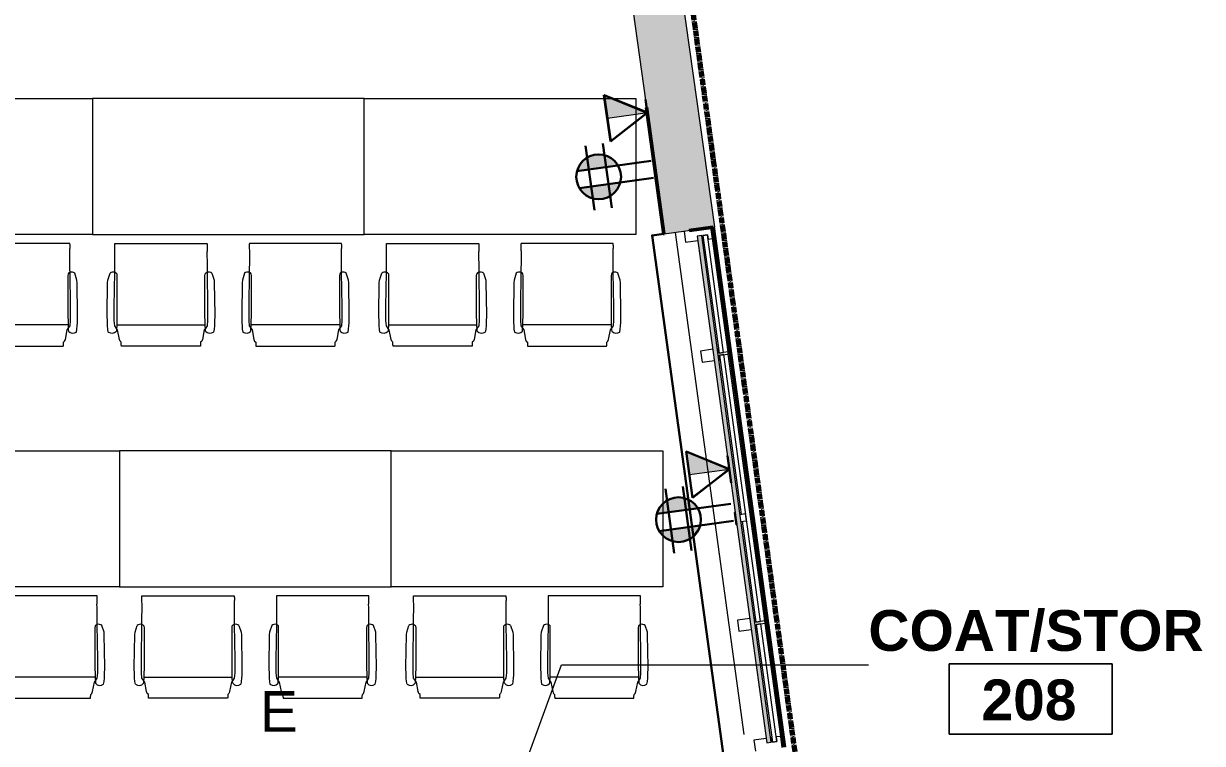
# Model space of a CAD drawing. Header units: inches. Extents: x 416 to 2283, y -56 to 1824.
# Drawn here: x 1951.5 to 2211.9, y 979.5 to 1138.5 of the extents above; entities that cross this region are included whole.
import ezdxf

# ---------------------------------------------------------------- set-up
doc = ezdxf.new("R2010")
doc.units = ezdxf.units.IN
doc.header["$MEASUREMENT"] = 0
doc.linetypes.add('IMPORT-Orbis_BB$0$TI_Grid_E957150$0$PROPERTY _2_', pattern=[1.546875, 1.3125, -0.046875, 0.046875, -0.046875, 0.046875, -0.046875])
for name, color, linetype, lineweight in [('A-ANNO-NOTE', 131, 'Continuous', 13), ('A-AREA-IDEN', 2, 'Continuous', 9), ('A-GLAZ-CURT', 52, 'Continuous', 9), ('A-WALL-PATT', 111, 'Continuous', 13), ('E-ELEC-FIXT', 91, 'Continuous', 13), ('I-FURN', 30, 'Continuous', 9), ('I-FURN-PNLS', 30, 'Continuous', 9), ('I-WALL', 2, 'Continuous', 13), ('Orbis - Background_dwg', 8, 'Continuous', 9), ('Orbis_BB$0$A-Glaz-Assm', 10, 'Continuous', 20), ('Orbis_BB$0$A-Glaz-Assm-Blow', 250, 'Continuous', 13), ('Orbis_BB$0$A-Glaz-Assm-Glaz', 10, 'Continuous', 20), ('Orbis_BB$0$A-Wall-Exst', 7, 'Continuous', 9), ('Orbis_BB$0$TI_ARCH-02_E957150$0$A-Wall-Blow', 130, 'Continuous', 30), ('Orbis_BB$0$TI_Grid_E957150$0$C-Prop', 170, 'IMPORT-Orbis_BB$0$TI_Grid_E957150$0$PROPERTY _2_', 70), ('Orbis_BB$0$TI_Grid_E957150$0$S-P2-WALL-CONC', 50, 'Continuous', 50)]:
    doc.layers.add(name, color=color, linetype=linetype, lineweight=lineweight)
doc.styles.add('Swis721 Lt BT', font='swissl.ttf', dxfattribs={"height": 9})
doc.styles.add('Swis721 Lt BT_B', font='', dxfattribs={"height": 9})
doc.styles.get('Swis721 Lt BT_B').set_extended_font_data('Swis721 Lt BT', bold=True)

# ---------------------------------------------------------------- blocks, each defined once
blk = doc.blocks.new('System Panel - Glazed-7329273-Level XX  POWER _ SIGNAL')
at = {"layer": 'A-GLAZ-CURT'}
blk.add_hatch(color=7, dxfattribs=at).paths.add_polyline_path([(56.5, -1.75), (56.5, -0.75), (-56.5, -0.75), (-56.5, -1.75), (5.16, -1.75)], flags=0)
at = {"layer": 'A-GLAZ-CURT', "color": 8, "lineweight": 20}
for p, q in [((56.5, -0.75), (-56.5, -0.75)), ((-56.5, -0.75), (-56.5, -1.75)), ((-56.5, -1.75), (56.5, -1.75)), ((56.5, -1.75), (56.5, -0.75))]:
    blk.add_line(p, q, dxfattribs=at)
blk = doc.blocks.new('F - CONF TABLE _RECTANGULAR-2 CHAIRS_ - F - CONF TABLE _RECTANGULAR-2 CHAIRS_-7161038-Level XX  POWER _ SIGNAL')
at = {"layer": 'I-FURN'}
for p, q in [((-25.03, -17.02), (-4.69, -17.02)), ((25.03, -17.02), (4.69, -17.02)), ((-25.17, -31.01), (-25.06, -23.35)), ((-4.65, -23.35), (-4.55, -31.01)), ((4.65, -23.35), (4.55, -31.01)), ((25.17, -31.01), (25.06, -23.35)), ((-26.74, -32.67), (-26.64, -25.67)), ((-26.64, -25.67), (-26.58, -25.08)), ((-26.58, -25.08), (-26.09, -23.57)), ((-24.63, -23.68), (-24.58, -24.18)), ((-24.58, -24.18), (-24.58, -32.26)), ((-5.14, -24.18), (-5.09, -23.68)), ((-5.14, -32.26), (-5.14, -24.18)), ((-3.62, -23.57), (-3.13, -25.08)), ((-3.13, -25.08), (-3.07, -25.67)), ((-3.07, -25.67), (-2.98, -32.67)), ((3.07, -25.67), (2.98, -32.67)), ((3.13, -25.08), (3.07, -25.67)), ((3.62, -23.57), (3.13, -25.08)), ((5.14, -24.18), (5.09, -23.68)), ((5.14, -32.26), (5.14, -24.18)), ((24.63, -23.68), (24.58, -24.18)), ((24.58, -24.18), (24.58, -32.26)), ((26.58, -25.08), (26.09, -23.57)), ((26.64, -25.67), (26.58, -25.08)), ((26.74, -32.67), (26.64, -25.67)), ((-25.17, -34.01), (-25.17, -31.01)), ((-4.55, -31.01), (-4.55, -34.01)), ((4.55, -31.01), (4.55, -34.01)), ((25.17, -34.01), (25.17, -31.01)), ((-26.69, -34.53), (-26.74, -32.67)), ((-24.58, -32.26), (-24.62, -34.95)), ((-5.1, -34.95), (-5.14, -32.26)), ((-2.98, -32.67), (-3.02, -34.53)), ((2.98, -32.67), (3.02, -34.53)), ((5.1, -34.95), (5.14, -32.26)), ((24.58, -32.26), (24.62, -34.95)), ((26.69, -34.53), (26.74, -32.67)), ((-26.66, -35.18), (-26.69, -34.53)), ((-26.59, -35.95), (-26.66, -35.18)), ((-26.48, -36.56), (-26.59, -35.95)), ((-25.07, -35.18), (-25.17, -34.01)), ((-24.66, -35.77), (-25.07, -35.18)), ((-24.69, -36.11), (-24.7, -36.34)), ((-24.62, -34.95), (-24.69, -36.11)), ((-24.44, -36.11), (-24.66, -35.77)), ((-24.62, -34.95), (-5.1, -34.95)), ((-24.03, -38.18), (-24.44, -36.11)), ((-5.28, -36.11), (-5.68, -38.18)), ((-5.05, -35.78), (-5.28, -36.11)), ((-5.03, -36.11), (-5.1, -34.95)), ((-4.65, -35.18), (-5.05, -35.78)), ((-5.01, -36.34), (-5.03, -36.11)), ((-4.55, -34.01), (-4.65, -35.18)), ((-3.12, -35.95), (-3.23, -36.56)), ((-3.06, -35.18), (-3.12, -35.95)), ((-3.02, -34.53), (-3.06, -35.18)), ((3.02, -34.53), (3.06, -35.18)), ((3.06, -35.18), (3.12, -35.95)), ((3.12, -35.95), (3.23, -36.56)), ((4.55, -34.01), (4.65, -35.18)), ((4.65, -35.18), (5.05, -35.78)), ((5.01, -36.34), (5.03, -36.11)), ((5.03, -36.11), (5.1, -34.95)), ((5.05, -35.78), (5.28, -36.11)), ((24.62, -34.95), (5.1, -34.95)), ((5.28, -36.11), (5.68, -38.18)), ((24.03, -38.18), (24.44, -36.11)), ((24.44, -36.11), (24.66, -35.77)), ((24.62, -34.95), (24.69, -36.11)), ((24.66, -35.77), (25.07, -35.18)), ((24.69, -36.11), (24.7, -36.34)), ((25.07, -35.18), (25.17, -34.01)), ((26.48, -36.56), (26.59, -35.95)), ((26.59, -35.95), (26.66, -35.18)), ((26.66, -35.18), (26.69, -34.53)), ((-23.88, -38.56), (-24.03, -38.18)), ((-23.63, -38.82), (-23.88, -38.56)), ((-5.83, -38.56), (-6.09, -38.82)), ((-5.76, -38.42), (-5.83, -38.56)), ((-5.68, -38.18), (-5.76, -38.42)), ((5.68, -38.18), (5.76, -38.42)), ((5.76, -38.42), (5.83, -38.56)), ((5.83, -38.56), (6.09, -38.82)), ((23.63, -38.82), (23.88, -38.56)), ((23.88, -38.56), (24.03, -38.18)), ((-6.14, -39.66), (-23.57, -39.66)), ((6.14, -39.66), (23.57, -39.66))]:
    blk.add_line(p, q, dxfattribs=at)
for centre, radius, start, end in [((-25.37, -24.42), 1.12, 73.9109, 130.257), ((-25.29, -24.1), 0.781, 32.3218, 73.1534), ((-4.43, -24.1), 0.781, 106.8466, 147.6782), ((-4.34, -24.42), 1.12, 49.743, 106.0891), ((4.34, -24.42), 1.12, 73.9109, 130.257), ((4.43, -24.1), 0.781, 32.3218, 73.1534), ((25.29, -24.1), 0.781, 106.8466, 147.6782), ((25.37, -24.42), 1.12, 49.743, 106.0891), ((-25.71, -35.49), 1.32, 234.065, 319.935), ((-4, -35.49), 1.32, 220.065, 305.935), ((4, -35.49), 1.32, 234.065, 319.935), ((25.71, -35.49), 1.32, 220.065, 305.935)]:
    blk.add_arc(centre, radius, start, end, dxfattribs=at)
for points, knots in [([(-25.07, -17.96), (-25.07, -17.85), (-25.07, -17.64), (-25.07, -17.4), (-25.06, -17.27), (-25.06, -17.18), (-25.05, -17.11), (-25.04, -17.06), (-25.04, -17.03), (-25.03, -17.02), (-25.03, -17.02)], [-1, -1, -1, -1, -0.727273, -0.545455, -0.454545, -0.363636, -0.272727, -0.181818, -0.090909, 0, 0, 0, 0]), ([(-4.69, -17.02), (-4.68, -17.02), (-4.66, -17.1), (-4.64, -17.4), (-4.64, -17.72), (-4.64, -17.89), (-4.64, -17.96)], [-1, -1, -1, -1, -0.727273, -0.363636, -0.181818, 0, 0, 0, 0]), ([(4.69, -17.02), (4.68, -17.02), (4.68, -17.03), (4.67, -17.06), (4.66, -17.11), (4.66, -17.18), (4.65, -17.27), (4.65, -17.4), (4.64, -17.64), (4.64, -17.85), (4.64, -17.96)], [0, 0, 0, 0, 0.090909, 0.181818, 0.272727, 0.363636, 0.454545, 0.545455, 0.727273, 1, 1, 1, 1]), ([(25.07, -17.96), (25.07, -17.89), (25.07, -17.72), (25.07, -17.4), (25.05, -17.1), (25.04, -17.02), (25.03, -17.02)], [0, 0, 0, 0, 0.181818, 0.363636, 0.727273, 1, 1, 1, 1]), ([(-23.57, -39.66), (-23.58, -39.66), (-23.58, -39.64), (-23.59, -39.59), (-23.6, -39.5), (-23.62, -39.28), (-23.63, -39.01), (-23.63, -38.82)], [-1, -1, -1, -1, -0.888889, -0.777778, -0.666667, -0.444444, 0, 0, 0, 0]), ([(-6.09, -38.82), (-6.09, -38.87), (-6.09, -39.01), (-6.09, -39.18), (-6.1, -39.34), (-6.11, -39.44), (-6.12, -39.52), (-6.12, -39.59), (-6.13, -39.64), (-6.14, -39.66), (-6.14, -39.66)], [-1, -1, -1, -1, -0.888889, -0.666667, -0.555556, -0.444444, -0.333333, -0.222222, -0.111111, 0, 0, 0, 0]), ([(6.09, -38.82), (6.09, -39.01), (6.1, -39.28), (6.11, -39.5), (6.12, -39.59), (6.13, -39.64), (6.14, -39.66), (6.14, -39.66)], [0, 0, 0, 0, 0.444444, 0.666667, 0.777778, 0.888889, 1, 1, 1, 1]), ([(23.57, -39.66), (23.58, -39.66), (23.58, -39.64), (23.59, -39.59), (23.6, -39.52), (23.61, -39.44), (23.61, -39.34), (23.62, -39.18), (23.63, -39.01), (23.63, -38.87), (23.63, -38.82)], [0, 0, 0, 0, 0.111111, 0.222222, 0.333333, 0.444444, 0.555556, 0.666667, 0.888889, 1, 1, 1, 1])]:
    blk.add_open_spline(points, degree=3, knots=knots, dxfattribs=at)
for points in [[(-25.02, -18.93), (-25.03, -18.77), (-25.05, -18.45), (-25.06, -18.13), (-25.07, -17.96)], [(-4.64, -17.96), (-4.65, -18.13), (-4.67, -18.45), (-4.68, -18.77), (-4.69, -18.93)], [(4.64, -17.96), (4.65, -18.13), (4.67, -18.45), (4.68, -18.77), (4.69, -18.93)], [(25.02, -18.93), (25.03, -18.77), (25.05, -18.45), (25.06, -18.13), (25.07, -17.96)], [(-25.06, -23.35), (-25.05, -22.62), (-25.04, -21.15), (-25.03, -19.68), (-25.02, -18.93)], [(-4.69, -18.93), (-4.69, -19.68), (-4.68, -21.15), (-4.66, -22.62), (-4.65, -23.35)], [(4.69, -18.93), (4.69, -19.68), (4.68, -21.15), (4.66, -22.62), (4.65, -23.35)], [(25.06, -23.35), (25.05, -22.62), (25.04, -21.15), (25.03, -19.68), (25.02, -18.93)]]:
    blk.add_open_spline(points, degree=3, dxfattribs=at)
at = {"layer": 'I-FURN-PNLS'}
for p, q in [((-30, 15), (30, 15)), ((-30, -15), (-30, 15)), ((30, 15), (30, -15)), ((30, -15), (-30, -15))]:
    blk.add_line(p, q, dxfattribs=at)
blk = doc.blocks.new('F - CONF TABLE _RECTANGULAR-2 CHAIRS_ - F - CONF TABLE _RECTANGULAR-2 CHAIRS_-7161037-Level XX  POWER _ SIGNAL')
at = {"layer": 'I-FURN'}
for p, q in [((-6.14, 39.66), (-23.57, 39.66)), ((6.14, 39.66), (23.57, 39.66)), ((-26.48, 36.56), (-26.59, 35.95)), ((-24.03, 38.18), (-24.44, 36.11)), ((-23.88, 38.56), (-24.03, 38.18)), ((-23.63, 38.82), (-23.88, 38.56)), ((-5.83, 38.56), (-6.09, 38.82)), ((-5.76, 38.42), (-5.83, 38.56)), ((-5.68, 38.18), (-5.76, 38.42)), ((-5.28, 36.11), (-5.68, 38.18)), ((-3.12, 35.95), (-3.23, 36.56)), ((3.12, 35.95), (3.23, 36.56)), ((5.28, 36.11), (5.68, 38.18)), ((5.68, 38.18), (5.76, 38.42)), ((5.76, 38.42), (5.83, 38.56)), ((5.83, 38.56), (6.09, 38.82)), ((23.63, 38.82), (23.88, 38.56)), ((23.88, 38.56), (24.03, 38.18)), ((24.03, 38.18), (24.44, 36.11)), ((26.48, 36.56), (26.59, 35.95)), ((-26.69, 34.53), (-26.74, 32.67)), ((-26.66, 35.18), (-26.69, 34.53)), ((-26.59, 35.95), (-26.66, 35.18)), ((-25.07, 35.18), (-25.17, 34.01)), ((-25.17, 34.01), (-25.17, 31.01)), ((-24.66, 35.77), (-25.07, 35.18)), ((-24.69, 36.11), (-24.7, 36.34)), ((-24.62, 34.95), (-24.69, 36.11)), ((-24.44, 36.11), (-24.66, 35.77)), ((-24.58, 32.26), (-24.62, 34.95)), ((-24.62, 34.95), (-5.1, 34.95)), ((-5.05, 35.78), (-5.28, 36.11)), ((-5.1, 34.95), (-5.14, 32.26)), ((-5.03, 36.11), (-5.1, 34.95)), ((-4.65, 35.18), (-5.05, 35.78)), ((-5.01, 36.34), (-5.03, 36.11)), ((-4.55, 34.01), (-4.65, 35.18)), ((-4.55, 31.01), (-4.55, 34.01)), ((-3.06, 35.18), (-3.12, 35.95)), ((-3.02, 34.53), (-3.06, 35.18)), ((-2.98, 32.67), (-3.02, 34.53)), ((2.98, 32.67), (3.02, 34.53)), ((3.02, 34.53), (3.06, 35.18)), ((3.06, 35.18), (3.12, 35.95)), ((4.55, 34.01), (4.65, 35.18)), ((4.55, 31.01), (4.55, 34.01)), ((4.65, 35.18), (5.05, 35.78)), ((5.01, 36.34), (5.03, 36.11)), ((5.03, 36.11), (5.1, 34.95)), ((5.05, 35.78), (5.28, 36.11)), ((5.1, 34.95), (5.14, 32.26)), ((24.62, 34.95), (5.1, 34.95)), ((24.44, 36.11), (24.66, 35.77)), ((24.58, 32.26), (24.62, 34.95)), ((24.62, 34.95), (24.69, 36.11)), ((24.66, 35.77), (25.07, 35.18)), ((24.69, 36.11), (24.7, 36.34)), ((25.07, 35.18), (25.17, 34.01)), ((25.17, 34.01), (25.17, 31.01)), ((26.59, 35.95), (26.66, 35.18)), ((26.66, 35.18), (26.69, 34.53)), ((26.69, 34.53), (26.74, 32.67)), ((-26.74, 32.67), (-26.64, 25.67)), ((-24.58, 24.18), (-24.58, 32.26)), ((-5.14, 32.26), (-5.14, 24.18)), ((-3.07, 25.67), (-2.98, 32.67)), ((3.07, 25.67), (2.98, 32.67)), ((5.14, 32.26), (5.14, 24.18)), ((24.58, 24.18), (24.58, 32.26)), ((26.74, 32.67), (26.64, 25.67)), ((-25.17, 31.01), (-25.06, 23.35)), ((-4.65, 23.35), (-4.55, 31.01)), ((4.65, 23.35), (4.55, 31.01)), ((25.17, 31.01), (25.06, 23.35)), ((-26.64, 25.67), (-26.58, 25.08)), ((-26.58, 25.08), (-26.09, 23.57)), ((-24.63, 23.68), (-24.58, 24.18)), ((-5.14, 24.18), (-5.09, 23.68)), ((-3.62, 23.57), (-3.13, 25.08)), ((-3.13, 25.08), (-3.07, 25.67)), ((3.13, 25.08), (3.07, 25.67)), ((3.62, 23.57), (3.13, 25.08)), ((5.14, 24.18), (5.09, 23.68)), ((24.63, 23.68), (24.58, 24.18)), ((26.58, 25.08), (26.09, 23.57)), ((26.64, 25.67), (26.58, 25.08)), ((-25.03, 17.02), (-4.69, 17.02)), ((25.03, 17.02), (4.69, 17.02))]:
    blk.add_line(p, q, dxfattribs=at)
for centre, radius, start, end in [((-25.71, 35.49), 1.32, 40.065, 125.935), ((-4, 35.49), 1.32, 54.065, 139.935), ((4, 35.49), 1.32, 40.065, 125.935), ((25.71, 35.49), 1.32, 54.065, 139.935), ((-25.37, 24.42), 1.12, 229.743, 286.0891), ((-25.29, 24.1), 0.781, 286.8466, 327.6782), ((-4.43, 24.1), 0.781, 212.3218, 253.1534), ((-4.34, 24.42), 1.12, 253.9109, 310.257), ((4.34, 24.42), 1.12, 229.743, 286.0891), ((4.43, 24.1), 0.781, 286.8466, 327.6782), ((25.29, 24.1), 0.781, 212.3218, 253.1534), ((25.37, 24.42), 1.12, 253.9109, 310.257)]:
    blk.add_arc(centre, radius, start, end, dxfattribs=at)
for points, knots in [([(-23.57, 39.66), (-23.58, 39.66), (-23.58, 39.64), (-23.59, 39.59), (-23.6, 39.52), (-23.61, 39.44), (-23.61, 39.34), (-23.62, 39.18), (-23.63, 39.01), (-23.63, 38.87), (-23.63, 38.82)], [0, 0, 0, 0, 0.111111, 0.222222, 0.333333, 0.444444, 0.555556, 0.666667, 0.888889, 1, 1, 1, 1]), ([(-6.09, 38.82), (-6.09, 39.01), (-6.1, 39.28), (-6.11, 39.5), (-6.12, 39.59), (-6.13, 39.64), (-6.14, 39.66), (-6.14, 39.66)], [0, 0, 0, 0, 0.444444, 0.666667, 0.777778, 0.888889, 1, 1, 1, 1]), ([(6.09, 38.82), (6.09, 38.87), (6.09, 39.01), (6.09, 39.18), (6.1, 39.34), (6.11, 39.44), (6.12, 39.52), (6.12, 39.59), (6.13, 39.64), (6.14, 39.66), (6.14, 39.66)], [-1, -1, -1, -1, -0.888889, -0.666667, -0.555556, -0.444444, -0.333333, -0.222222, -0.111111, 0, 0, 0, 0]), ([(23.57, 39.66), (23.58, 39.66), (23.58, 39.64), (23.59, 39.59), (23.6, 39.5), (23.62, 39.28), (23.63, 39.01), (23.63, 38.82)], [-1, -1, -1, -1, -0.888889, -0.777778, -0.666667, -0.444444, 0, 0, 0, 0]), ([(-25.07, 17.96), (-25.07, 17.89), (-25.07, 17.72), (-25.07, 17.4), (-25.05, 17.1), (-25.04, 17.02), (-25.03, 17.02)], [0, 0, 0, 0, 0.181818, 0.363636, 0.727273, 1, 1, 1, 1]), ([(-4.69, 17.02), (-4.68, 17.02), (-4.68, 17.03), (-4.67, 17.06), (-4.66, 17.11), (-4.66, 17.18), (-4.65, 17.27), (-4.65, 17.4), (-4.64, 17.64), (-4.64, 17.85), (-4.64, 17.96)], [0, 0, 0, 0, 0.090909, 0.181818, 0.272727, 0.363636, 0.454545, 0.545455, 0.727273, 1, 1, 1, 1]), ([(4.69, 17.02), (4.68, 17.02), (4.66, 17.1), (4.64, 17.4), (4.64, 17.72), (4.64, 17.89), (4.64, 17.96)], [-1, -1, -1, -1, -0.727273, -0.363636, -0.181818, 0, 0, 0, 0]), ([(25.07, 17.96), (25.07, 17.85), (25.07, 17.64), (25.07, 17.4), (25.06, 17.27), (25.06, 17.18), (25.05, 17.11), (25.04, 17.06), (25.04, 17.03), (25.03, 17.02), (25.03, 17.02)], [-1, -1, -1, -1, -0.727273, -0.545455, -0.454545, -0.363636, -0.272727, -0.181818, -0.090909, 0, 0, 0, 0])]:
    blk.add_open_spline(points, degree=3, knots=knots, dxfattribs=at)
for points in [[(-25.06, 23.35), (-25.05, 22.62), (-25.04, 21.15), (-25.03, 19.68), (-25.02, 18.93)], [(-4.69, 18.93), (-4.69, 19.68), (-4.68, 21.15), (-4.66, 22.62), (-4.65, 23.35)], [(4.69, 18.93), (4.69, 19.68), (4.68, 21.15), (4.66, 22.62), (4.65, 23.35)], [(25.06, 23.35), (25.05, 22.62), (25.04, 21.15), (25.03, 19.68), (25.02, 18.93)], [(-25.02, 18.93), (-25.03, 18.77), (-25.05, 18.45), (-25.06, 18.13), (-25.07, 17.96)], [(-4.64, 17.96), (-4.65, 18.13), (-4.67, 18.45), (-4.68, 18.77), (-4.69, 18.93)], [(4.64, 17.96), (4.65, 18.13), (4.67, 18.45), (4.68, 18.77), (4.69, 18.93)], [(25.02, 18.93), (25.03, 18.77), (25.05, 18.45), (25.06, 18.13), (25.07, 17.96)]]:
    blk.add_open_spline(points, degree=3, dxfattribs=at)
at = {"layer": 'I-FURN-PNLS'}
for p, q in [((30, 15), (-30, 15)), ((-30, 15), (-30, -15)), ((30, -15), (30, 15)), ((-30, -15), (30, -15))]:
    blk.add_line(p, q, dxfattribs=at)
blk = doc.blocks.new('PS - Power Device _Wall Base_ - Dedicated Quadruplex-4862735-Level XX  POWER _ SIGNAL')
at = {"layer": 'E-ELEC-FIXT', "lineweight": 9}
for p, q in [((2087.76, 1183.07), (2087.58, 1183.04)), ((2087.95, 1180.32), (2087.58, 1183.04)), ((2089.95, 1182.74), (2088.84, 1182.58)), ((2089.95, 1182.74), (2090.16, 1181.25)), ((2087.95, 1180.32), (2088.14, 1180.34)), ((2089.04, 1181.1), (2090.16, 1181.25))]:
    blk.add_line(p, q, dxfattribs=at)
blk = doc.blocks.new('Orbis - Background_dwg_Orbis_BB-7347761-Level XX  POWER _ SIGNAL')
at = {"layer": 'Orbis_BB$0$A-Wall-Exst'}
h = blk.add_hatch(color=256, dxfattribs=at)
h.paths.add_polyline_path([(12825.64, 1719.65), (12825.73, 1719.67), (12823.48, 1735.4), (12825.43, 1721.14)], flags=0)
h.paths.add_polyline_path([(12822.75, 1740.71), (12822.78, 1740.71), (12822.75, 1740.75)], flags=0)
h.paths.add_polyline_path([(12801.21, 1897.99), (12801.3, 1898), (12797.38, 1925.91), (12800.49, 1903.21)], flags=0)
h.paths.add_polyline_path([(12787.64, 2077.81), (12787.68, 2077.81), (12768.69, 2216.41), (12711.66, 2216.41), (12711.66, 2215.91), (12768.73, 2215.91), (12787.64, 2077.81)], flags=0)
h.paths.add_polyline_path([(12240.04, 2096.91), (12372.66, 2096.91), (12372.66, 2097.29), (12228.66, 2097.29), (12228.66, 2096.91), (12236.37, 2096.91)], flags=0)
h.paths.add_polyline_path([(12371.86, 2102.54), (12372.66, 2102.54), (12372.66, 2128.91), (12368.66, 2128.91), (12368.66, 2127.21), (12371.6, 2127.21), (12371.6, 2103.21), (12368.66, 2103.21), (12368.66, 2102.54), (12371.6, 2102.54)], flags=0)
h.paths.add_polyline_path([(12356.66, 2130.91), (12356.66, 2188.41), (12356.54, 2188.41), (12356.54, 2130.91)], flags=0)
h.paths.add_polyline_path([(12352.66, 2130.91), (12352.79, 2130.91), (12352.79, 2191.85), (12352.66, 2191.85), (12352.66, 2188.41)], flags=0)
h.paths.add_polyline_path([(12380.66, 2188.41), (12384.66, 2188.41), (12384.66, 2204.41), (12659.66, 2204.41), (12659.66, 2189.41), (12715.66, 2189.41), (12715.66, 2204.66), (12715.54, 2204.66), (12715.49, 2189.54), (12659.79, 2189.54), (12659.79, 2204.66), (12384.54, 2204.66), (12384.54, 2188.41), (12379.33, 2188.41)], flags=0)
h.paths.add_polyline_path([(12020.79, 2189.41), (12024.66, 2189.41), (12024.66, 2189.54), (12020.79, 2189.54), (12020.79, 2189.41), (12020.66, 2189.41)], flags=0)
h.paths.add_polyline_path([(11986.1, 2189.41), (11997.66, 2189.41), (11997.66, 2189.54), (11968.79, 2189.54), (11968.79, 2204.79), (11862.17, 2204.79), (11862.17, 2204.41), (11968.66, 2204.41), (11968.66, 2189.41), (11984.66, 2189.41)], flags=0)
h.paths.add_polyline_path([(12379.17, 2192.16), (12380.79, 2192.16), (12380.79, 2204.66), (12380.66, 2204.66), (12380.66, 2192.41), (12368.66, 2192.41), (12368.66, 2192.16), (12376.58, 2192.16)], flags=0)
h.paths.add_polyline_path([(12681.3, 2193.29), (12687.66, 2193.29), (12687.66, 2193.41), (12663.66, 2193.41), (12663.66, 2204.66), (12663.54, 2204.66), (12663.54, 2193.29), (12666.66, 2193.29)], flags=0)
h.paths.add_polyline_path([(12711.66, 2193.29), (12711.79, 2193.29), (12711.79, 2204.66), (12711.66, 2204.66), (12711.66, 2193.41)], flags=0)
h.paths.add_polyline_path([(11974.14, 2193.29), (11984.66, 2193.29), (11984.66, 2193.41), (11972.66, 2193.41), (11972.66, 2204.79), (11972.54, 2204.79), (11972.54, 2193.29), (11972.66, 2193.29)], flags=0)
h.paths.add_polyline_path([(11857.04, 2204.41), (11859.17, 2204.41), (11859.17, 2204.79), (11857.04, 2204.79)], flags=0)
h.paths.add_polyline_path([(11645.35, 2223.92), (11648.79, 2223.92), (11648.79, 2224.29), (11640.58, 2224.29), (11640.58, 2223.92), (11640.66, 2223.92)], flags=0)
h.paths.add_polyline_path([(11636.66, 2223.92), (11636.83, 2223.92), (11636.83, 2224.29), (11636.66, 2224.29)], flags=0)
h.paths.add_polyline_path([(11636.83, 2235.54), (11636.84, 2239.09), (11640.58, 2239.09), (11640.58, 2235.54), (11640.66, 2235.54), (11640.66, 2242.91), (11624.66, 2242.91), (11624.66, 2244.31), (11622.05, 2244.31), (11622.05, 2274.31), (11624.66, 2274.31), (11624.66, 2274.91), (11640.66, 2274.91), (11640.66, 2284.42), (11636.66, 2284.42), (11636.66, 2278.91), (11620.66, 2278.91), (11620.66, 2238.91), (11636.66, 2238.91), (11636.66, 2235.54)], flags=0)
at = {"layer": 'Orbis_BB$0$A-Glaz-Assm'}
for p, q in [((12812.02, 1872.47), (12809.3, 1872.09)), ((12820.16, 1813.02), (12817.44, 1812.65))]:
    blk.add_line(p, q, dxfattribs=at)
at = {"layer": 'Orbis_BB$0$A-Glaz-Assm', "flags": 128}
for points in [[(12805.67, 1898.59), (12806, 1896.12), (12808.73, 1896.49)], [(12809.72, 1896.63), (12809.97, 1896.66), (12809.83, 1897.65), (12810.82, 1897.79), (12810.96, 1896.8), (12811.95, 1896.93), (12811.61, 1899.41), (12806.77, 1898.75)], [(12809.3, 1872.09), (12809.63, 1869.62), (12812.36, 1869.99)], [(12813.35, 1870.13), (12813.6, 1870.16), (12813.46, 1871.15), (12815.44, 1871.42), (12815.38, 1871.92), (12813.39, 1871.65), (12813.26, 1872.64), (12813.01, 1872.6)], [(12817.44, 1812.65), (12817.78, 1810.17), (12820.5, 1810.55)], [(12821.49, 1810.68), (12821.74, 1810.72), (12821.6, 1811.71), (12823.59, 1811.98), (12823.52, 1812.47), (12821.54, 1812.2), (12821.4, 1813.19), (12821.15, 1813.16)], [(12823.79, 1786.52), (12821.07, 1786.15), (12821.41, 1783.67)], [(12827.35, 1784.5), (12827.01, 1786.96), (12826.02, 1786.83), (12826.16, 1785.83), (12825.17, 1785.7), (12825.03, 1786.69), (12824.78, 1786.66)]]:
    blk.add_lwpolyline(points, dxfattribs=at)
at = {"layer": 'Orbis_BB$0$A-Glaz-Assm-Blow'}
for p, q in [((12803.68, 1898.31), (12818.88, 1787.36)), ((12815.38, 1871.92), (12811.95, 1896.93)), ((12823.52, 1812.47), (12815.44, 1871.42)), ((12827.01, 1786.96), (12823.59, 1811.98))]:
    blk.add_line(p, q, dxfattribs=at)
at = {"layer": 'Orbis_BB$0$A-Glaz-Assm-Glaz'}
blk.add_line((12813.46, 1871.15), (12818.28, 1835.98), dxfattribs=at)
at = {"layer": 'Orbis_BB$0$A-Glaz-Assm-Glaz', "flags": 128}
for points in [[(12809.83, 1897.65), (12813.39, 1871.65), (12814.38, 1871.78), (12810.82, 1897.79)], [(12821.6, 1811.71), (12825.17, 1785.7), (12826.16, 1785.83), (12822.6, 1811.84)]]:
    blk.add_lwpolyline(points, close=True, dxfattribs=at)
blk.add_lwpolyline([(12818.48, 1834.49), (12821.54, 1812.2), (12822.53, 1812.34), (12814.45, 1871.29), (12813.46, 1871.15)], dxfattribs=at)
at = {"layer": 'Orbis_BB$0$A-Wall-Exst', "color": 50, "lineweight": 50}
blk.add_line((12806.77, 1898.75), (12812.1, 1899.48), dxfattribs=at)
at = {"layer": 'Orbis_BB$0$A-Wall-Exst', "color": 50, "lineweight": 50, "flags": 128}
blk.add_lwpolyline([(12797.38, 1925.91), (12801.21, 1897.99), (12801.3, 1898)], dxfattribs=at)
at = {"layer": 'Orbis_BB$0$TI_ARCH-02_E957150$0$A-Wall-Blow'}
blk.add_line((12827.85, 1784.57), (12812.1, 1899.5), dxfattribs=at)
at = {"layer": 'Orbis_BB$0$TI_ARCH-02_E957150$0$A-Wall-Blow', "flags": 128}
blk.add_lwpolyline([(12816.95, 1783.06), (12814.35, 1782.7), (12798.61, 1897.63), (12801.21, 1897.99)], dxfattribs=at)
at = {"layer": 'Orbis_BB$0$TI_Grid_E957150$0$C-Prop', "flags": 128}
blk.add_lwpolyline([(12850.26, 2047.16), (12794.32, 2047.16), (12793.88, 2046.62), (12888.38, 1360.4), (12888.38, 796.17), (11124.05, 796.17)], dxfattribs=at)
at = {"layer": 'Orbis_BB$0$TI_Grid_E957150$0$S-P2-WALL-CONC'}
blk.add_line((12812.1, 1899.5), (12827.85, 1784.57), dxfattribs=at)
blk = doc.blocks.new('Orbis - Background_dwg-7329766-Level XX  POWER _ SIGNAL')
blk.add_blockref('Orbis - Background_dwg_Orbis_BB-7347761-Level XX  POWER _ SIGNAL', (-10708.29, -805.94))
blk = doc.blocks.new('Room Tag - Room Name and Number-3379422-Level XX  POWER _ SIGNAL')
at = {"layer": 'A-AREA-IDEN'}
for p, q in [((-0.1881, -0.1636), (-0.1881, -0.0018)), ((-0.1881, -0.0018), (0.1869, -0.0018)), ((0.1869, -0.0018), (-0.1881, -0.0018)), ((-0.1881, -0.0018), (-0.1881, -0.1636)), ((0.1869, -0.0018), (0.1869, -0.1636)), ((0.1869, -0.1636), (0.1869, -0.0018)), ((0.1869, -0.1636), (-0.1881, -0.1636)), ((-0.1881, -0.1636), (0.1869, -0.1636))]:
    blk.add_line(p, q, dxfattribs=at)

msp = doc.modelspace()

# ---------------------------------------------------------------- hatches: boundary and pattern name
at = {"layer": 'A-ANNO-NOTE', "lineweight": 9}
for points in [[(2080.47, 1117.59), (2089.32, 1118.83), (2079.76, 1122.69)], [(2074.57, 1107.65), (2080.07, 1109.34), (2077.37, 1109.46)], [(2074.57, 1107.65), (2077.37, 1109.46), (2075.49, 1108.57)], [(2074.57, 1107.65), (2082.22, 1107.91), (2080.07, 1109.34)], [(2075.49, 1108.57), (2077.37, 1109.46), (2076.62, 1109.22)], [(2080.07, 1109.34), (2078.01, 1109.56), (2077.37, 1109.46)], [(2079.18, 1109.54), (2078.92, 1109.57), (2078.01, 1109.56)], [(2080.07, 1109.34), (2079.18, 1109.54), (2078.01, 1109.56)], [(2080.07, 1109.34), (2079.69, 1109.44), (2079.18, 1109.54)], [(2082.22, 1107.91), (2081.86, 1108.28), (2080.07, 1109.34)], [(2081.86, 1108.28), (2080.67, 1109.09), (2080.07, 1109.34)], [(2073.72, 1105.9), (2082.76, 1107.17), (2082.69, 1107.28)], [(2073.72, 1105.9), (2082.69, 1107.28), (2073.79, 1106.15)], [(2073.79, 1106.15), (2082.54, 1107.5), (2082.22, 1107.91)], [(2073.79, 1106.15), (2082.22, 1107.91), (2074.57, 1107.65)], [(2073.79, 1106.15), (2074.57, 1107.65), (2073.98, 1106.64)], [(2073.79, 1106.15), (2082.69, 1107.28), (2082.54, 1107.5)], [(2081.86, 1108.28), (2081.13, 1108.84), (2080.67, 1109.09)], [(2074.25, 1102.11), (2083.22, 1103.13), (2083.29, 1103.38)], [(2074.32, 1102), (2083.22, 1103.13), (2074.25, 1102.11)], [(2074.47, 1101.78), (2083.22, 1103.13), (2074.32, 1102)], [(2074.79, 1101.37), (2083.22, 1103.13), (2074.47, 1101.78)], [(2074.79, 1101.37), (2082.44, 1101.63), (2083.22, 1103.13)], [(2076.94, 1099.94), (2082.44, 1101.63), (2074.79, 1101.37)], [(2076.94, 1099.94), (2074.79, 1101.37), (2075.15, 1101)], [(2079.64, 1099.82), (2082.44, 1101.63), (2076.94, 1099.94)], [(2079.64, 1099.82), (2081.52, 1100.71), (2082.44, 1101.63)], [(2081.52, 1100.71), (2082.19, 1101.33), (2082.44, 1101.63)], [(2082.44, 1101.63), (2083.03, 1102.64), (2083.22, 1103.13)], [(2082.44, 1101.63), (2082.73, 1102.06), (2083.03, 1102.64)], [(2076.94, 1099.94), (2075.15, 1101), (2076.34, 1100.19)], [(2076.34, 1100.19), (2075.15, 1101), (2075.88, 1100.44)], [(2079, 1099.71), (2076.94, 1099.94), (2077.83, 1099.74)], [(2079, 1099.71), (2079.64, 1099.82), (2076.94, 1099.94)], [(2078.61, 1099.69), (2079, 1099.71), (2078.09, 1099.71)], [(2079.64, 1099.82), (2080.39, 1100.06), (2081.52, 1100.71)], [(2080.39, 1100.06), (2080.63, 1100.17), (2081.52, 1100.71)], [(2080.63, 1100.17), (2080.74, 1100.22), (2081.52, 1100.71)], [(2080.74, 1100.22), (2081.09, 1100.42), (2081.52, 1100.71)], [(2081.52, 1100.71), (2081.72, 1100.87), (2082.19, 1101.33)], [(2098.57, 1038.86), (2107.42, 1040.08), (2097.87, 1043.97)], [(2092.57, 1032.32), (2098.1, 1033.45), (2095.54, 1033.81)], [(2092.57, 1032.32), (2095.54, 1033.81), (2094.04, 1033.38)], [(2094.04, 1033.38), (2095.54, 1033.81), (2094.4, 1033.53)], [(2097.23, 1033.73), (2096.32, 1033.84), (2095.54, 1033.81)], [(2098.1, 1033.45), (2097.23, 1033.73), (2095.54, 1033.81)], [(2091.37, 1030.18), (2099.52, 1031.3), (2091.4, 1030.3)], [(2091.4, 1030.3), (2099.88, 1032.15), (2098.1, 1033.45), (2093.54, 1031.3)], [(2091.4, 1030.3), (2098.1, 1033.45), (2092.57, 1032.32), (2091.98, 1031.3)], [(2091.4, 1030.3), (2092.57, 1032.32), (2091.84, 1031.3)], [(2091.4, 1030.3), (2100.27, 1031.64), (2099.88, 1032.15), (2095.99, 1031.3)], [(2091.4, 1030.3), (2100.41, 1031.41), (2100.27, 1031.64), (2098.07, 1031.3)], [(2092.57, 1032.32), (2094.04, 1033.38), (2092.95, 1032.67)], [(2098.9, 1033.01), (2098.57, 1033.22), (2098.1, 1033.45)], [(2099.88, 1032.15), (2098.9, 1033.01), (2098.1, 1033.45)], [(2099.88, 1032.15), (2099.22, 1032.78), (2098.9, 1033.01)], [(2099.88, 1032.15), (2099.7, 1032.35), (2099.22, 1032.78)], [(2091.89, 1026.38), (2100.9, 1027.49), (2100.93, 1027.62)], [(2092.1, 1026.05), (2100.9, 1027.49), (2091.89, 1026.38)], [(2092.69, 1025.36), (2100.9, 1027.49), (2092.1, 1026.05)], [(2098.6, 1024.6), (2100.9, 1027.49), (2092.69, 1025.36)], [(2098.6, 1024.6), (2100.62, 1026.76), (2100.9, 1027.49)], [(2098.6, 1024.6), (2100.3, 1026.19), (2100.62, 1026.76)], [(2098.6, 1024.6), (2099.35, 1025.12), (2100.3, 1026.19)], [(2099.35, 1025.12), (2099.91, 1025.67), (2100.3, 1026.19)], [(2096.76, 1023.98), (2098.6, 1024.6), (2092.69, 1025.36)], [(2093.85, 1024.51), (2092.69, 1025.36), (2093.08, 1025.01)], [(2096.76, 1023.98), (2092.69, 1025.36), (2093.85, 1024.51)], [(2096.76, 1023.98), (2093.85, 1024.51), (2095.07, 1024.07)], [(2095.98, 1023.95), (2096.76, 1023.98), (2095.07, 1024.07)], [(2096.76, 1023.98), (2097.89, 1024.26), (2098.6, 1024.6)], [(2096.76, 1023.98), (2097.27, 1024.08), (2097.89, 1024.26)]]:
    msp.add_hatch(color=256, dxfattribs=at).paths.add_polyline_path(points, flags=0)
at = {"layer": 'A-WALL-PATT', "lineweight": 9}
msp.add_hatch(color=7, dxfattribs=at).paths.add_polyline_path([(2093.01, 1092.04), (2104.16, 1093.61), (2095.25, 1156.99), (2084.11, 1155.42), (2092.2, 1097.85)], flags=0)

# ---------------------------------------------------------------- linework, layer by layer
at = {"layer": 'A-ANNO-NOTE', "lineweight": 30}
for p, q in [((2089.26, 1118.78), (2079.69, 1122.65)), ((2081.13, 1112.43), (2079.69, 1122.65)), ((2089.32, 1118.83), (2079.76, 1122.69)), ((2081.19, 1112.48), (2079.76, 1122.69)), ((2088.84, 1121.75), (2089.67, 1115.81)), ((2089.26, 1118.78), (2081.13, 1112.43)), ((2089.32, 1118.83), (2081.19, 1112.48)), ((2081.4, 1097.8), (2079.4, 1112.01)), ((2077.61, 1097.27), (2075.61, 1111.48)), ((2090.08, 1108.2), (2073.72, 1105.9)), ((2090.62, 1104.41), (2074.25, 1102.11)), ((2107.36, 1040.03), (2097.81, 1043.93)), ((2099.21, 1033.71), (2097.81, 1043.93)), ((2107.42, 1040.08), (2097.87, 1043.97)), ((2099.27, 1033.76), (2097.87, 1043.97)), ((2106.95, 1043), (2107.77, 1037.06)), ((2107.36, 1040.03), (2099.21, 1033.71)), ((2107.42, 1040.08), (2099.27, 1033.76)), ((2099.02, 1022.05), (2097.07, 1036.26)), ((2095.22, 1021.53), (2093.28, 1035.74)), ((2107.74, 1032.42), (2091.37, 1030.18)), ((2108.26, 1028.62), (2091.89, 1026.38))]:
    msp.add_line(p, q, dxfattribs=at)
at = {"layer": 'A-ANNO-NOTE', "lineweight": 9}
for p, q in [((2089.32, 1118.83), (2079.76, 1122.69)), ((2079.76, 1122.69), (2080.47, 1117.59)), ((2080.47, 1117.59), (2089.32, 1118.83)), ((2073.72, 1105.9), (2082.76, 1107.17)), ((2083.29, 1103.38), (2074.25, 1102.11)), ((2107.42, 1040.08), (2097.87, 1043.97)), ((2097.87, 1043.97), (2098.57, 1038.86)), ((2098.57, 1038.86), (2107.42, 1040.08)), ((2091.37, 1030.18), (2100.41, 1031.41)), ((2100.93, 1027.62), (2091.89, 1026.38))]:
    msp.add_line(p, q, dxfattribs=at)
at = {"layer": 'A-ANNO-NOTE', "lineweight": 30}
for centre in [(2078.51, 1104.64), (2096.15, 1028.9)]:
    msp.add_circle(centre, 4.95, dxfattribs=at)
at = {"layer": 'A-ANNO-NOTE', "lineweight": 9}
for centre, start, end in [((2078.51, 1104.64), 30.7756, 165.2244), ((2078.51, 1104.64), 210.7756, 345.2244), ((2096.15, 1028.9), 30.5756, 165.0244), ((2096.15, 1028.9), 210.5756, 345.0244)]:
    msp.add_arc(centre, 4.95, start, end, dxfattribs=at)
at = {"layer": 'A-AREA-IDEN'}
for p, q in [((2049.64, 940.44), (2070.29, 996.83)), ((2070.29, 996.83), (2138.09, 996.83))]:
    msp.add_line(p, q, dxfattribs=at)
at = {"layer": 'I-WALL', "color": 8, "lineweight": 20}
for p, q in [((2104.16, 1093.61), (2095.25, 1156.99)), ((2084.11, 1155.42), (2093.01, 1092.04)), ((2093.01, 1092.04), (2104.16, 1093.61))]:
    msp.add_line(p, q, dxfattribs=at)

# ---------------------------------------------------------------- block references
at = {"layer": 'A-AREA-IDEN', "xscale": 95.99999999999994, "yscale": 95.99999999999994, "zscale": 95.99999999999994}
msp.add_blockref('Room Tag - Room Name and Number-3379422-Level XX  POWER _ SIGNAL', (2173.97, 997.2), dxfattribs=at)
at = {"layer": 'A-GLAZ-CURT', "rotation": 277.8000000000452}
msp.add_blockref('System Panel - Glazed-7329273-Level XX  POWER _ SIGNAL', (2109.7, 1035.81), dxfattribs=at)
at = {"layer": 'E-ELEC-FIXT', "lineweight": 9}
msp.add_blockref('PS - Power Device _Wall Base_ - Dedicated Quadruplex-4862735-Level XX  POWER _ SIGNAL', (20.9, -152.58), dxfattribs=at)
at = {"layer": 'I-FURN'}
for p in [(1936.69, 1106.91), (2056.69, 1106.91), (1942.69, 1029.09), (2062.69, 1029.09)]:
    msp.add_blockref('F - CONF TABLE _RECTANGULAR-2 CHAIRS_ - F - CONF TABLE _RECTANGULAR-2 CHAIRS_-7161038-Level XX  POWER _ SIGNAL', p, dxfattribs=at)
at = {"layer": 'I-FURN', "rotation": 180}
for p in [(1996.69, 1106.91), (2002.69, 1029.09)]:
    msp.add_blockref('F - CONF TABLE _RECTANGULAR-2 CHAIRS_ - F - CONF TABLE _RECTANGULAR-2 CHAIRS_-7161037-Level XX  POWER _ SIGNAL', p, dxfattribs=at)
at = {"layer": 'Orbis - Background_dwg', "color": 7}
msp.add_blockref('Orbis - Background_dwg-7329766-Level XX  POWER _ SIGNAL', (0, 0), dxfattribs=at)

# ---------------------------------------------------------------- texts
at = {"layer": 'A-ANNO-NOTE', "lineweight": 9, "insert": (2003.68, 991.03), "char_height": 9, "width": 9.393, "attachment_point": 1, "style": 'Swis721 Lt BT'}
msp.add_mtext('E', dxfattribs=at)
at = {"layer": 'A-AREA-IDEN', "char_height": 9, "attachment_point": 1, "style": 'Swis721 Lt BT_B'}
for s, insert, width in [('COAT/STOR', (2138.09, 1008.92), 86.658), ('208', (2163.07, 993.6), 25.452)]:
    msp.add_mtext(s, dxfattribs=dict(at, insert=insert, width=width))

doc.saveas('drawing.dxf')
